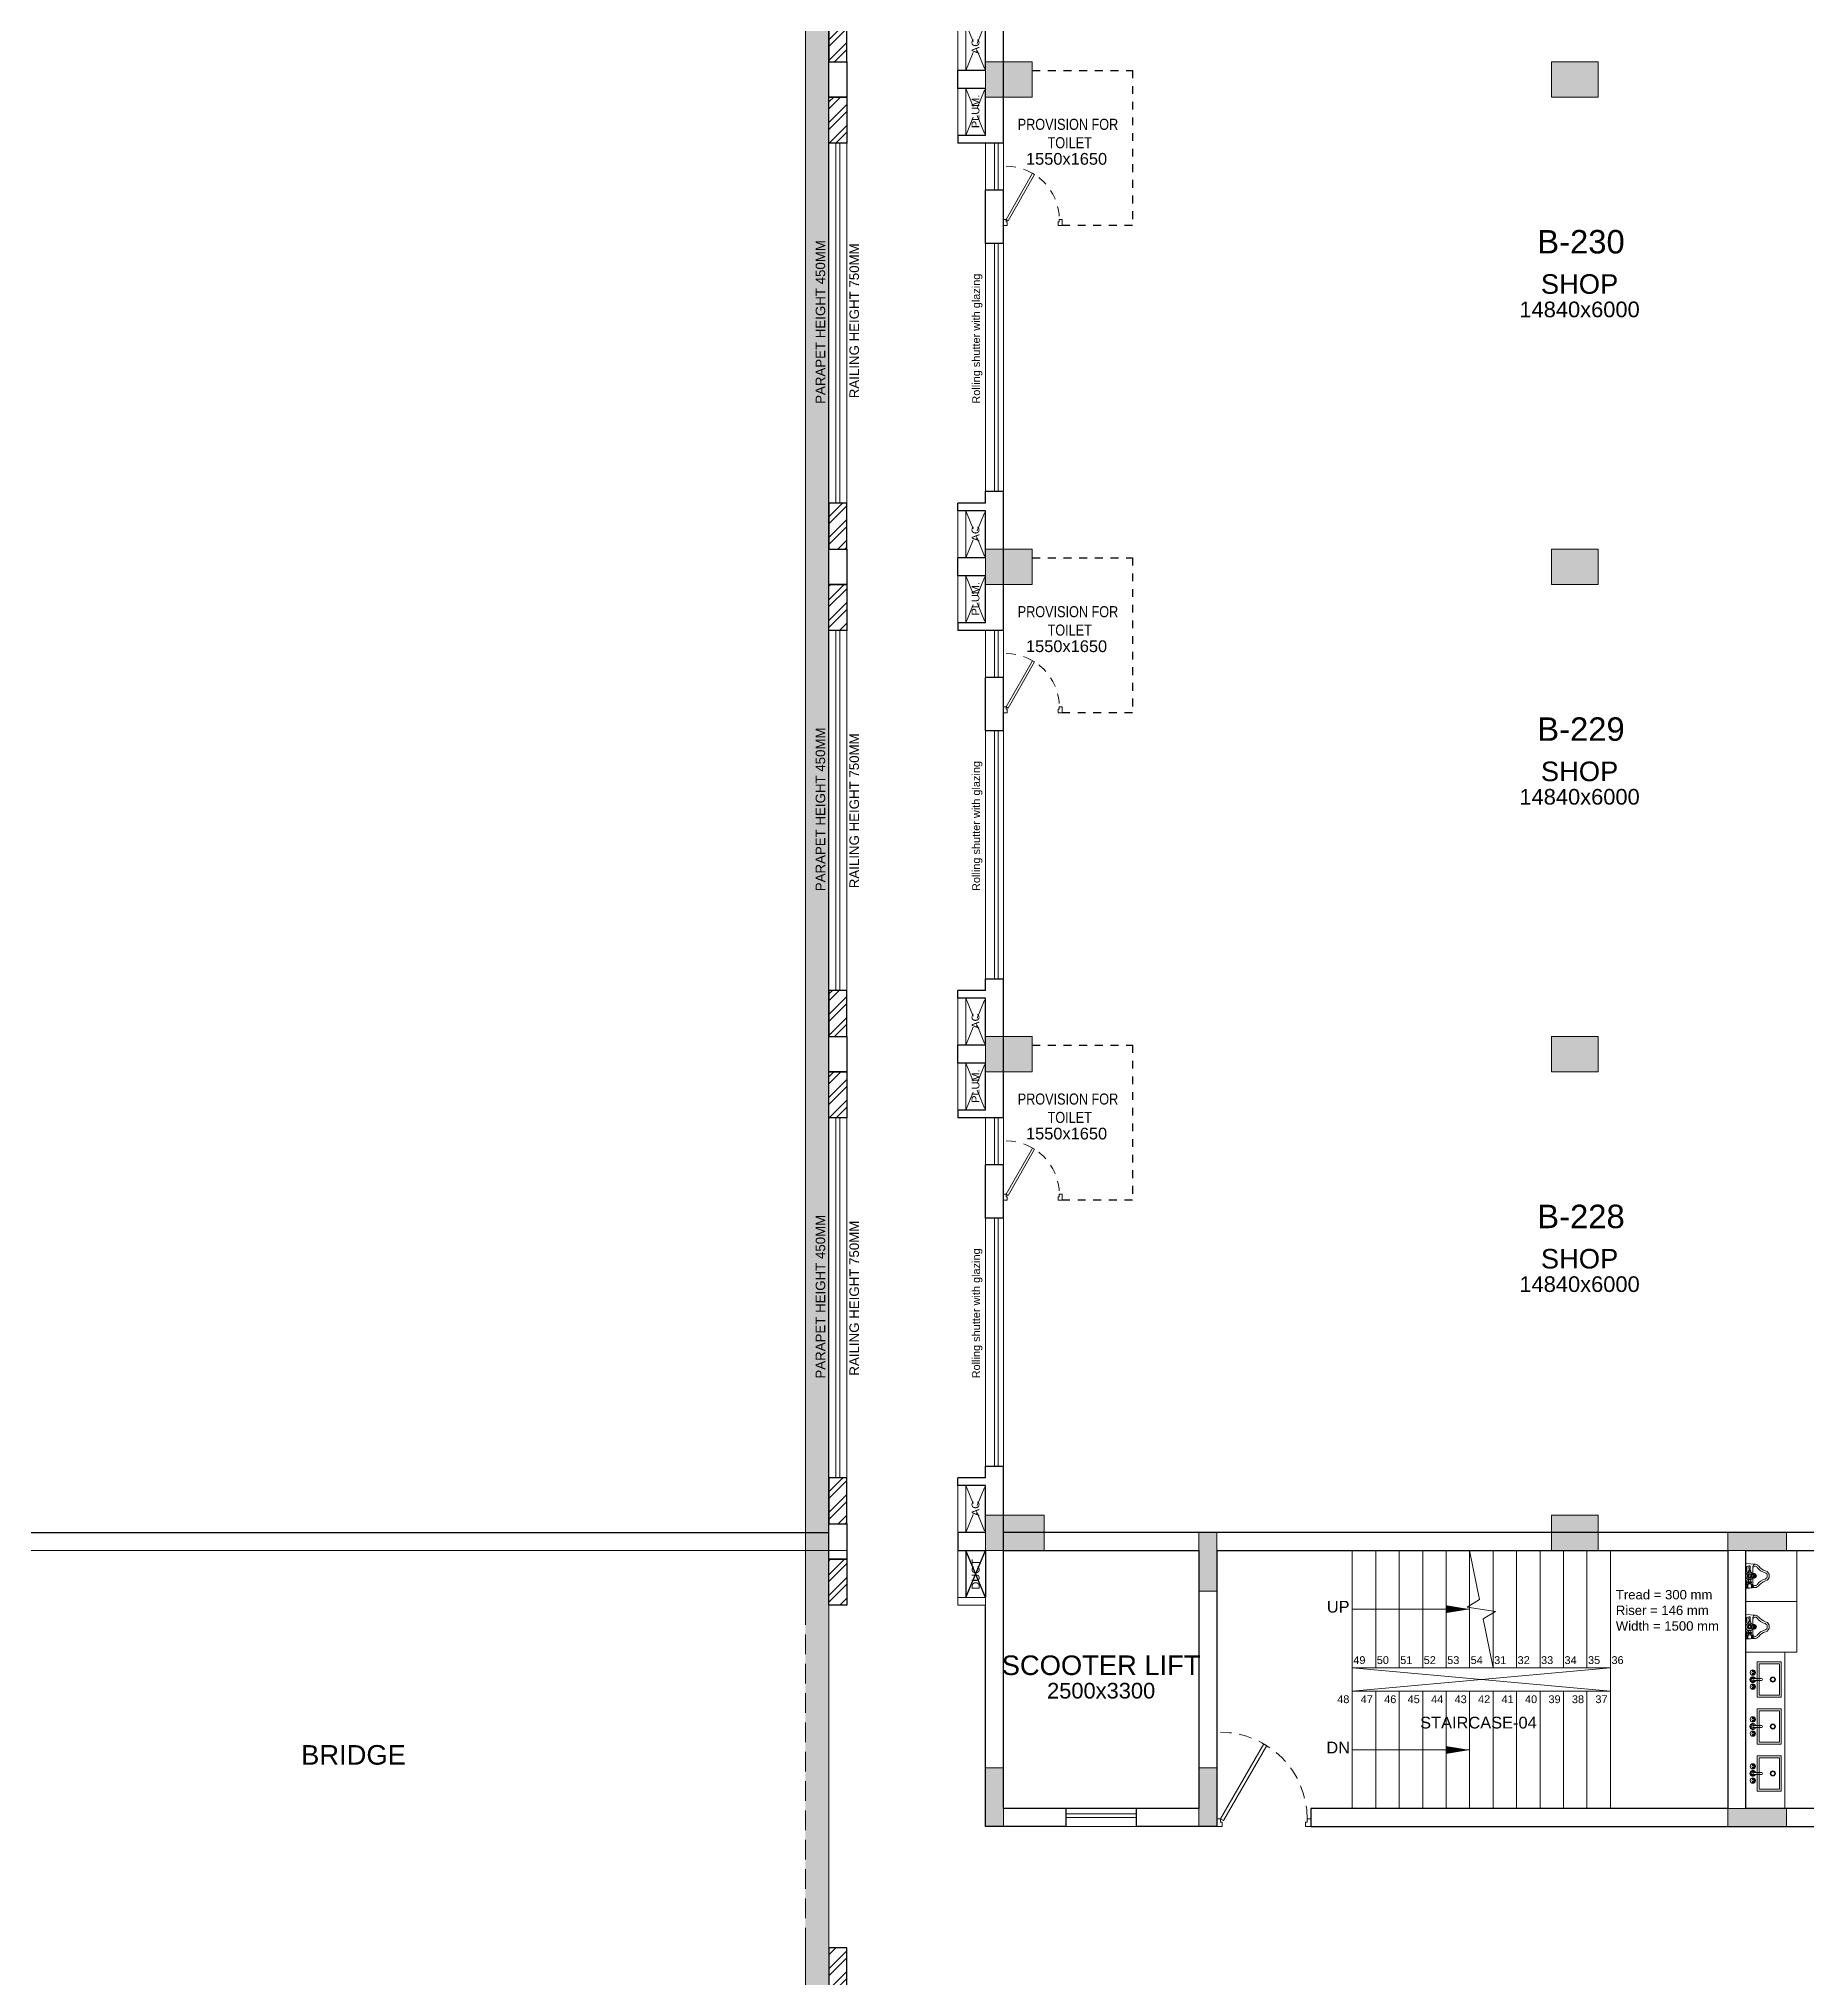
# Model space of a CAD drawing. Header units: metres. Extents: x 9819 to 10514, y 4405 to 4599.
# Drawn here: x 10259.69 to 10282.28, y 4549.88 to 4574.66 of the extents above; entities that cross this region are included whole.
import ezdxf
from ezdxf.enums import TextEntityAlignment as Align

# ---------------------------------------------------------------- set-up
doc = ezdxf.new("R2010")
doc.units = ezdxf.units.M
doc.header["$MEASUREMENT"] = 0
doc.linetypes.add('DASHED2', pattern=[0.375, 0.25, -0.125])
doc.linetypes.add('HIDDEN', pattern=[0.375, 0.25, -0.125])
doc.layers.add('A_COL. NO', color=4, linetype='Continuous')
for name, color, linetype, lineweight in [('A_CONC', 1, 'Continuous', 30), ('A_DOOR-WIN', 23, 'Continuous', 9), ('A_DOTTED', 8, 'HIDDEN', 0), ('A_ELE 0.15', 252, 'Continuous', 15), ('A_GLAZE', 140, 'Continuous', 5), ('A_LEDGE', 252, 'Continuous', 15), ('A_PLUMBING FIXTURES', 8, 'Continuous', 15), ('A_SHOP NO.', 113, 'Continuous', 5), ('A_SILL 0.09', 9, 'Continuous', 9), ('A_SILL 0.25', 25, 'Continuous', 15), ('A_SILL 0.25-RefEdit0', 25, 'Continuous', 15), ('A_STAIRS', 21, 'Continuous', 9), ('A_TEXT', 7, 'Continuous', 5), ('A_WALL', 7, 'Continuous', 30), ('A_Wall Hatch', 8, 'Continuous', 5), ('COLUMN-FINAL', 210, 'Continuous', 20), ('Doorline', 251, 'DASHED2', 13), ('ELE .15', 8, 'Continuous', 15)]:
    doc.layers.add(name, color=color, linetype=linetype, lineweight=lineweight)
doc.layers.get('A_COL. NO').off()
doc.styles.add('A', font='ARIALN.TTF')
doc.styles.get("Standard").update_dxf_attribs({"font": 'arial.ttf'})
doc.dimstyles.new('DIM IN MM', dxfattribs={"dimtxt": 0.18, "dimasz": 0.075, "dimexe": 0.05, "dimexo": 0.05, "dimgap": 0.05, "dimtad": 0, "dimdec": 0, "dimlfac": 1000, "dimzin": 3, "dimdsep": 46, "dimtxsty": 'A', "dimblk1": 'ARCHTICK', "dimblk2": 'ARCHTICK', "dimsah": 1, "dimcen": 0, "dimclrd": 256, "dimclre": 256, "dimclrt": 256, "dimadec": 0, "dimazin": 0, "dimtfac": 1, "dimtdec": 0, "dimtofl": 0, "dimtmove": 1, "dimatfit": 3, "dimfxl": 1, "dimtolj": 1, "dimtzin": 0, "dimlwd": -1, "dimlwe": -1, "dimarcsym": 0})

# ---------------------------------------------------------------- blocks, each defined once
blk = doc.blocks.new('_ARCHTICK')
at = {"color": 0, "linetype": 'ByBlock', "const_width": 0.15}
blk.add_lwpolyline([(-0.5, -0.5), (0.5, 0.5)], dxfattribs=at)
blk = doc.blocks.new('D-900')
at = {"layer": 'A_DOOR-WIN'}
for points in [[(0.45, 0.794), (0.035, 0.075), (0.063, 0.059), (0.478, 0.778)], [(0, 0.075), (0, 0), (0.05, 0), (0.05, 0.043), (0.035, 0.043), (0.035, 0.075)], [(0.9, 0.075), (0.9, 0), (0.85, 0), (0.85, 0.043), (0.865, 0.043), (0.865, 0.075)]]:
    blk.add_lwpolyline(points, close=True, dxfattribs=at)
at = {"layer": 'Doorline', "ltscale": 0.5}
blk.add_arc((0.035, 0.075), 0.83, 0, 90, dxfattribs=at)
blk = doc.blocks.new('D 750')
at = {"layer": 'A_DOOR-WIN'}
for points in [[(-0.372, 0.665), (-0.035, 0.075), (-0.063, 0.059), (-0.4, 0.649)], [(-0.75, 0.075), (-0.75, 0), (-0.7, 0), (-0.7, 0.043), (-0.715, 0.043), (-0.715, 0.075)], [(0, 0.075), (0, 0), (-0.05, 0), (-0.05, 0.043), (-0.035, 0.043), (-0.035, 0.075)]]:
    blk.add_lwpolyline(points, close=True, dxfattribs=at)
at = {"layer": 'Doorline', "ltscale": 0.5}
blk.add_arc((-0.035, 0.075), 0.68, 90, 180, dxfattribs=at)
blk = doc.blocks.new('Typical shops 2nd')
at = {"layer": 'A_DOOR-WIN'}
for p, q in [((30.095, -1.08), (30.095, -4.25)), ((30.145, -1.08), (30.145, -4.25)), ((0.465, -5.38), (0.465, -2.21)), ((0.515, -5.38), (0.515, -2.21))]:
    blk.add_line(p, q, dxfattribs=at)
at = {"layer": 'A_DOTTED'}
for p, q in [((0.1, -0.83), (0.35, -0.23)), ((0.1, -0.23), (0.35, -0.83)), ((30.51, -0.23), (30.26, -0.83)), ((30.51, -0.83), (30.26, -0.23)), ((0.1, -6.23), (0.35, -5.63)), ((0.1, -5.63), (0.35, -6.23)), ((30.51, -5.63), (30.26, -6.23)), ((30.51, -6.23), (30.26, -5.63))]:
    blk.add_line(p, q, dxfattribs=at)
at = {"layer": 'A_GLAZE'}
for p, q in [((0.465, -1.53), (0.465, -0.93)), ((0.515, -1.53), (0.515, -0.93)), ((30.095, -4.93), (30.095, -5.53)), ((30.145, -4.93), (30.145, -5.53))]:
    blk.add_line(p, q, dxfattribs=at)
at = {"layer": 'A_LEDGE'}
for p, q in [((0, -0.83), (0, -0.23)), ((0.1, -0.83), (0.1, -0.23)), ((30.51, -0.83), (30.51, -0.23)), ((30.61, -0.83), (30.61, -0.23)), ((0, -5.63), (0, -6.23)), ((0.1, -5.63), (0.1, -6.23)), ((30.51, -5.63), (30.51, -6.23)), ((30.61, -5.63), (30.61, -6.23))]:
    blk.add_line(p, q, dxfattribs=at)
at = {"layer": 'A_SILL 0.09'}
for p, q in [((0.35, -1.53), (0.35, -0.93)), ((0.58, -1.53), (0.58, -0.93)), ((30.03, -4.25), (30.03, -1.08)), ((30.26, -1.08), (30.26, -4.25)), ((0.35, -5.38), (0.35, -2.21)), ((0.58, -2.21), (0.58, -5.38)), ((30.03, -4.93), (30.03, -5.53)), ((30.26, -4.93), (30.26, -5.53))]:
    blk.add_line(p, q, dxfattribs=at)
at = {"layer": 'A_WALL'}
for p, q in [((0, -0.23), (0, 0)), ((30.61, 0), (30.61, -0.23)), ((0.35, -0.23), (0, -0.23)), ((0.35, -0.83), (0.35, -0.23)), ((0.58, -0.93), (0.58, -0.23)), ((30.03, 0), (30.03, -1.08)), ((30.26, -0.23), (30.61, -0.23)), ((30.26, -0.23), (30.26, -0.83)), ((0.35, -0.83), (0, -0.83)), ((0, -0.83), (0, -0.93)), ((0.58, -0.93), (0, -0.93)), ((30.26, -0.83), (30.61, -0.83)), ((30.26, -0.93), (30.61, -0.93)), ((30.26, -0.93), (30.26, -1.08)), ((30.61, -0.83), (30.61, -0.93)), ((30.26, -1.08), (30.03, -1.08)), ((0.35, -2.21), (0.35, -1.53)), ((0.58, -1.53), (0.35, -1.53)), ((0.58, -2.21), (0.58, -1.53)), ((0.58, -2.21), (0.35, -2.21)), ((30.03, -4.25), (30.03, -4.93)), ((30.03, -4.25), (30.26, -4.25)), ((30.26, -4.25), (30.26, -4.93)), ((30.03, -4.93), (30.26, -4.93)), ((0.35, -5.53), (0.35, -5.38)), ((0.35, -5.38), (0.58, -5.38)), ((0.58, -6.46), (0.58, -5.38)), ((0.35, -5.53), (0, -5.53)), ((0, -5.63), (0, -5.53)), ((0.35, -5.63), (0, -5.63)), ((0.35, -6.23), (0.35, -5.63)), ((30.03, -5.53), (30.03, -6.23)), ((30.03, -5.53), (30.61, -5.53)), ((30.26, -5.63), (30.26, -6.23)), ((30.26, -5.63), (30.61, -5.63)), ((30.61, -5.63), (30.61, -5.53)), ((0.35, -6.23), (0, -6.23)), ((30.26, -6.23), (30.61, -6.23))]:
    blk.add_line(p, q, dxfattribs=at)
at = {"layer": 'A_WALL', "color": 252, "linetype": 'DASHED2', "ltscale": 0.3, "true_color": 0x939598}
blk.add_line((28.38, -6.23), (30.03, -6.23), dxfattribs=at)
for points in [[(0.95, 0), (2.23, 0), (2.23, -1.98), (1.33, -1.98)], [(28.38, -6.23), (28.38, -4.48), (29.28, -4.48)]]:
    blk.add_lwpolyline(points, dxfattribs=at)
at = {"layer": 'A_DOOR-WIN', "xscale": -1}
blk.add_blockref('D 750', (0.58, -1.98), dxfattribs=at)
at = {"layer": 'A_DOOR-WIN', "xscale": -1, "rotation": 180}
blk.add_blockref('D 750', (30.03, -4.48), dxfattribs=at)
at = {"char_height": 0.1411, "width": 1.97366, "attachment_point": 1, "style": 'A'}
for insert in [(0.419, -0.618), (28.239, -5.29)]:
    blk.add_mtext('\\pxqc;PROVISION FOR\\P TOILET ', dxfattribs=dict(at, insert=insert))
at = {"layer": 'A_TEXT'}
for s, p in [('PLUM.', (0.274, -0.523)), ('AC', (30.436, -0.531)), ('Rolling shutter with glazing', (30.399, -3.034)), ('Rolling shutter with glazing', (0.282, -3.428)), ('AC', (0.274, -5.923)), ('PLUM.', (30.434, -5.936))]:
    blk.add_text(s, height=0.1, rotation=90, dxfattribs=at).set_placement(p, align=Align.CENTER)
for s, height, p in [('1550x1650', 0.15, (1.388, -1.205)), ('SHOP', 0.25, (7.945, -2.855)), ('SHOP', 0.25, (22.529, -2.855)), ('14840x6000', 0.2, (7.945, -3.155)), ('14840x6000', 0.2, (22.513, -3.155)), ('1550x1650', 0.15, (29.207, -5.877))]:
    blk.add_text(s, height=height, dxfattribs=at).set_placement(p, align=Align.CENTER)
blk = doc.blocks.new('6P-BAMBI-flat-18')
at = {"ltscale": 0.5}
for p, q in [((0, 0.143), (0, 0.159)), ((0, 0.159), (0.123, 0.149)), ((0, 0.143), (0, 0.117)), ((0, -0.159), (0, 0.117)), ((0.006, 0.147), (0.023, 0.147)), ((0.006, 0.147), (0.006, 0.113)), ((0.006, 0.113), (0.023, 0.113)), ((0.008, 0.13), (0.021, 0.13)), ((0.014, 0.113), (0.014, 0.059)), ((0.023, 0.15), (0.023, 0.11)), ((0.023, 0.15), (0.025, 0.15)), ((0.023, 0.11), (0.028, 0.11)), ((0.025, 0.15), (0.025, 0.11)), ((0.071, 0.088), (0.026, 0.088)), ((0.026, 0.074), (0.026, 0.088)), ((0.071, 0.074), (0.026, 0.074)), ((0.026, 0.05), (0.026, 0.041)), ((0.026, 0.05), (0.07, 0.05)), ((0.028, 0.12), (0.028, 0.103)), ((0.028, 0.088), (0.028, 0.103)), ((0.028, 0.103), (0.069, 0.103)), ((0.033, 0.05), (0.033, 0.074)), ((0.048, 0.076), (0.048, 0.086)), ((0.064, 0.05), (0.064, 0.074)), ((0.068, 0.088), (0.068, 0.103)), ((0.069, 0.12), (0.069, 0.103)), ((0.069, 0.11), (0.08, 0.11)), ((0.07, 0.05), (0.07, 0.041)), ((0.071, 0.15), (0.08, 0.15)), ((0.071, 0.15), (0.071, 0.11)), ((0.071, 0.074), (0.071, 0.088)), ((0.08, 0.15), (0.08, 0.11)), ((0.086, 0.148), (0.08, 0.149)), ((0.08, 0.147), (0.09, 0.147)), ((0.08, 0.113), (0.09, 0.113)), ((0.082, 0.13), (0.088, 0.13)), ((0.09, 0.147), (0.09, 0.113)), ((0.09, 0.021), (0.09, 0.116)), ((0, -0.159), (0.123, -0.149)), ((0.014, -0.115), (0.014, -0.059)), ((0.027, -0.042), (0.027, -0.045)), ((0.037, -0.045), (0.027, -0.045)), ((0.033, -0.045), (0.033, -0.063)), ((0.033, -0.063), (0.035, -0.065)), ((0.063, -0.063), (0.033, -0.063)), ((0.061, -0.065), (0.035, -0.065)), ((0.039, -0.126), (0.041, -0.069)), ((0.039, -0.126), (0.041, -0.128)), ((0.039, -0.126), (0.057, -0.126)), ((0.041, -0.069), (0.055, -0.069)), ((0.041, -0.128), (0.055, -0.128)), ((0.057, -0.126), (0.055, -0.069)), ((0.057, -0.126), (0.055, -0.128)), ((0.059, -0.045), (0.069, -0.045)), ((0.063, -0.063), (0.061, -0.065)), ((0.063, -0.045), (0.063, -0.063)), ((0.069, -0.042), (0.069, -0.045)), ((0.09, -0.116), (0.09, -0.021))]:
    blk.add_line(p, q, dxfattribs=at)
blk.add_lwpolyline([(0.032, -0.009), (0.048, -0.018), (0.064, -0.009), (0.064, 0.009), (0.048, 0.018), (0.032, 0.009)], close=True)
for centre, radius in [((0.048, 0), 0.0469), ((0.048, 0), 0.03), ((0.048, 0), 0.029), ((0.048, 0), 0.019), ((0.048, 0), 0.016), ((0.105, 0.018), 0.004), ((0.105, 0), 0.004), ((0.118, 0.013), 0.004), ((0.123, 0), 0.004), ((0.105, -0.018), 0.004), ((0.118, -0.013), 0.004)]:
    blk.add_circle(centre, radius, dxfattribs=at)
for centre, radius, start, end in [((0.028, 0.138), 0.0223, 157.5879, 202.4121), ((0.028, 0.121), 0.0223, 157.5879, 202.4121), ((0.028, 0.059), 0.014, 180, 261.7868), ((0.001, 0.138), 0.0223, 337.5879, 22.4121), ((0.001, 0.121), 0.0223, 337.5879, 22.4121), ((0.048, 0.103), 0.0519, 63.7158, 116.2842), ((0.037, 0.059), 0.0295, 67.5879, 112.4121), ((0.037, 0.103), 0.0295, 247.5879, 292.4121), ((0.043, 0.02), 0.0304, 97.8129, 124.2621), ((0.059, 0.059), 0.0295, 67.5879, 112.4121), ((0.059, 0.103), 0.0295, 247.5879, 292.4121), ((0.053, 0.02), 0.0304, 55.7379, 82.1871), ((0.102, 0.138), 0.0223, 157.5879, 202.4121), ((0.102, 0.121), 0.0223, 157.5879, 202.4121), ((0.159, 0.11), 0.0773, 171.3259, 171.3813), ((0.068, 0.138), 0.0223, 337.5879, 22.4121), ((0.068, 0.121), 0.0223, 337.5879, 22.4121), ((0.124, 0.115), 0.0341, 91.4853, 177.6343), ((0.1, 0.119), 0.0185, 116.9779, 124.4727), ((0.119, 0.095), 0.0293, 29.0945, 168.479), ((0.105, 0), 0.03, 240, 120), ((0.105, 0), 0.025, 233.1301, 126.8699), ((0.092, 0.013), 0.004, 295.9057, 96.1735), ((0.118, 0.095), 0.0538, 31.6584, 84.8116), ((0.295, 0.223), 0.189, 217.0065, 254.7999), ((0.297, 0.227), 0.168, 217.9141, 254.9362), ((0.232, 0), 0.043, 0, 71.887), ((0.232, 0), 0.068, 0, 71.887), ((0.028, -0.059), 0.014, 94.096, 180), ((0.022, -0.115), 0.008, 180, 270), ((0.038, -0.018), 0.0275, 247.5879, 267.8858), ((0.046, -0.064), 0.00754, 193.7683, 230.2425), ((0.05, -0.064), 0.00754, 309.7575, 346.2317), ((0.059, -0.018), 0.0275, 272.1142, 292.4121), ((0.119, -0.095), 0.0293, 191.521, 330.9055), ((0.124, -0.115), 0.0341, 182.3657, 268.5147), ((0.092, -0.013), 0.004, 263.8265, 64.0943), ((0.118, -0.095), 0.0538, 275.1884, 328.3416), ((0.295, -0.223), 0.189, 105.2001, 142.9935), ((0.297, -0.227), 0.168, 105.0638, 142.0859), ((0.232, 0), 0.043, 288.113, 0), ((0.232, 0), 0.068, 288.113, 0)]:
    blk.add_arc(centre, radius, start, end, dxfattribs=at)
blk = doc.blocks.new('S7-flat-32')
at = {"ltscale": 0.5}
for p, q in [((5388.851, -19005.32), (5388.851, -19004.87)), ((5388.851, -19004.87), (5389.16, -19004.87)), ((5388.851, -19005.32), (5388.851, -19004.87)), ((5388.851, -19004.87), (5389.16, -19004.87)), ((5388.876, -19005.295), (5388.876, -19004.895)), ((5388.876, -19004.895), (5389.135, -19004.895)), ((5388.876, -19005.295), (5388.876, -19004.895)), ((5388.876, -19004.895), (5389.135, -19004.895)), ((5389.135, -19004.895), (5389.135, -19005.295)), ((5389.135, -19004.895), (5389.135, -19005.295)), ((5389.16, -19004.87), (5389.16, -19005.32)), ((5389.16, -19004.87), (5389.16, -19005.32)), ((5389.203, -19005.001), (5389.196, -19005.001)), ((5389.203, -19005.001), (5389.196, -19005.001)), ((5389.203, -19005.008), (5389.196, -19005.008)), ((5389.203, -19005.008), (5389.196, -19005.008)), ((5389.212, -19004.993), (5389.212, -19004.986)), ((5389.212, -19004.993), (5389.212, -19004.986)), ((5389.212, -19005.017), (5389.212, -19005.023)), ((5389.212, -19005.017), (5389.212, -19005.023)), ((5389.218, -19004.992), (5389.218, -19004.986)), ((5389.218, -19004.992), (5389.218, -19004.986)), ((5389.218, -19005.016), (5389.218, -19005.023)), ((5389.218, -19005.016), (5389.218, -19005.023)), ((5389.194, -19005.083), (5389.103, -19005.083)), ((5389.194, -19005.083), (5389.103, -19005.083)), ((5389.103, -19005.108), (5389.194, -19005.108)), ((5389.103, -19005.108), (5389.194, -19005.108)), ((5389.203, -19005.183), (5389.196, -19005.183)), ((5389.203, -19005.183), (5389.196, -19005.183)), ((5389.203, -19005.189), (5389.196, -19005.189)), ((5389.203, -19005.189), (5389.196, -19005.189)), ((5389.212, -19005.174), (5389.212, -19005.167)), ((5389.212, -19005.174), (5389.212, -19005.167)), ((5389.212, -19005.198), (5389.212, -19005.205)), ((5389.212, -19005.198), (5389.212, -19005.205)), ((5389.218, -19005.174), (5389.218, -19005.167)), ((5389.218, -19005.174), (5389.218, -19005.167)), ((5389.218, -19005.198), (5389.218, -19005.205)), ((5389.218, -19005.198), (5389.218, -19005.205)), ((5389.16, -19005.32), (5388.851, -19005.32)), ((5389.16, -19005.32), (5388.851, -19005.32)), ((5389.135, -19005.295), (5388.876, -19005.295)), ((5389.135, -19005.295), (5388.876, -19005.295))]:
    blk.add_line(p, q, dxfattribs=at)
for centre, radius in [((5389.215, -19005.005), 0.0344), ((5389.215, -19005.005), 0.0344), ((5389.19, -19005.005), 0.00699), ((5389.19, -19005.005), 0.00699), ((5389.215, -19005.005), 0.0125), ((5389.215, -19005.005), 0.0125), ((5389.215, -19004.98), 0.00699), ((5389.215, -19004.98), 0.00699), ((5388.959, -19005.095), 0.0326), ((5388.959, -19005.095), 0.0326), ((5388.959, -19005.095), 0.025), ((5388.959, -19005.095), 0.025), ((5389.215, -19005.186), 0.0344), ((5389.215, -19005.186), 0.0344), ((5389.19, -19005.186), 0.00699), ((5389.19, -19005.186), 0.00699), ((5389.215, -19005.095), 0.0125), ((5389.215, -19005.095), 0.0125), ((5389.215, -19005.186), 0.0125), ((5389.215, -19005.186), 0.0125), ((5389.215, -19005.03), 0.00699), ((5389.215, -19005.03), 0.00699), ((5389.215, -19005.161), 0.00699), ((5389.215, -19005.161), 0.00699), ((5389.215, -19005.211), 0.00699), ((5389.215, -19005.211), 0.00699)]:
    blk.add_circle(centre, radius, dxfattribs=at)
for centre, radius, start, end in [((5389.215, -19005.005), 0.025, 106.2342, 163.9047), ((5389.215, -19005.005), 0.025, 106.2342, 163.9047), ((5389.215, -19005.005), 0.025, 196.12, 254.0884), ((5389.215, -19005.005), 0.025, 196.12, 254.0884), ((5389.103, -19005.095), 0.0125, 90, 270), ((5389.103, -19005.095), 0.0125, 90, 270), ((5389.215, -19005.095), 0.0375, 199.6514, 160.3603), ((5389.215, -19005.095), 0.0375, 199.6514, 160.3603), ((5389.215, -19005.186), 0.025, 106.4413, 164.0789), ((5389.215, -19005.186), 0.025, 106.4413, 164.0789), ((5389.215, -19005.186), 0.025, 195.2407, 254.2093), ((5389.215, -19005.186), 0.025, 195.2407, 254.2093), ((5389.215, -19005.095), 0.025, 210.3431, 149.7554), ((5389.215, -19005.095), 0.025, 210.3431, 149.7554)]:
    blk.add_arc(centre, radius, start, end, dxfattribs=at)
blk = doc.blocks.new('WING-B REVISED COL.')
at = {"layer": 'COLUMN-FINAL'}
for color, points in [(1, [(5371.299, -8742.268), (5371.299, -8742.718), (5371.899, -8742.718), (5371.899, -8742.268)]), (3, [(5378.534, -8742.268), (5378.534, -8742.718), (5379.134, -8742.718), (5379.134, -8742.268)]), (1, [(5371.299, -8748.498), (5371.299, -8748.948), (5371.899, -8748.948), (5371.899, -8748.498)]), (3, [(5378.534, -8748.498), (5378.534, -8748.948), (5379.134, -8748.948), (5379.134, -8748.498)]), (1, [(5371.299, -8754.728), (5371.299, -8755.178), (5371.899, -8755.178), (5371.899, -8754.728)]), (3, [(5378.534, -8754.728), (5378.534, -8755.178), (5379.134, -8755.178), (5379.134, -8754.728)]), (4, [(5371.299, -8760.848), (5371.299, -8761.298), (5372.049, -8761.298), (5372.049, -8760.848)]), (1, [(5378.534, -8760.848), (5378.534, -8761.298), (5379.134, -8761.298), (5379.134, -8760.848)])]:
    blk.add_hatch(color=color, dxfattribs=at).paths.add_polyline_path(points)
h = blk.add_hatch(color=30, dxfattribs=at)
h.dxf.hatch_style = 1
h.paths.add_polyline_path([(5374.029, -8761.818), (5374.259, -8761.818), (5374.259, -8761.068), (5374.029, -8761.068)])
h = blk.add_hatch(color=30, dxfattribs=at)
h.dxf.hatch_style = 1
h.paths.add_polyline_path([(5380.789, -8761.068), (5380.789, -8761.298), (5381.539, -8761.298), (5381.539, -8761.068)])
h = blk.add_hatch(color=5, dxfattribs=at)
h.dxf.hatch_style = 1
h.paths.add_polyline_path([(5371.299, -8764.828), (5371.529, -8764.828), (5371.529, -8764.078), (5371.299, -8764.078)])
h = blk.add_hatch(color=30, dxfattribs=at)
h.dxf.hatch_style = 1
h.paths.add_polyline_path([(5374.029, -8764.828), (5374.259, -8764.828), (5374.259, -8764.078), (5374.029, -8764.078)])
h = blk.add_hatch(color=30, dxfattribs=at)
h.dxf.hatch_style = 1
h.paths.add_polyline_path([(5380.789, -8764.598), (5380.789, -8764.828), (5381.539, -8764.828), (5381.539, -8764.598)])
at = {"layer": 'COLUMN-FINAL', "color": 1}
for points in [[(5371.299, -8742.268), (5371.299, -8742.718), (5371.899, -8742.718), (5371.899, -8742.268)], [(5371.299, -8748.498), (5371.299, -8748.948), (5371.899, -8748.948), (5371.899, -8748.498)], [(5371.299, -8754.728), (5371.299, -8755.178), (5371.899, -8755.178), (5371.899, -8754.728)], [(5378.534, -8760.848), (5378.534, -8761.298), (5379.134, -8761.298), (5379.134, -8760.848)]]:
    blk.add_lwpolyline(points, close=True, dxfattribs=at)
at = {"layer": 'COLUMN-FINAL', "color": 3}
for points in [[(5378.534, -8742.268), (5378.534, -8742.718), (5379.134, -8742.718), (5379.134, -8742.268)], [(5378.534, -8748.498), (5378.534, -8748.948), (5379.134, -8748.948), (5379.134, -8748.498)], [(5378.534, -8754.728), (5378.534, -8755.178), (5379.134, -8755.178), (5379.134, -8754.728)]]:
    blk.add_lwpolyline(points, close=True, dxfattribs=at)
at = {"layer": 'COLUMN-FINAL', "color": 4}
blk.add_lwpolyline([(5371.299, -8760.848), (5371.299, -8761.298), (5372.049, -8761.298), (5372.049, -8760.848)], close=True, dxfattribs=at)
at = {"layer": 'COLUMN-FINAL', "color": 30}
for points in [[(5374.029, -8761.818), (5374.259, -8761.818), (5374.259, -8761.068), (5374.029, -8761.068)], [(5380.789, -8761.068), (5380.789, -8761.298), (5381.539, -8761.298), (5381.539, -8761.068)], [(5374.029, -8764.828), (5374.259, -8764.828), (5374.259, -8764.078), (5374.029, -8764.078)], [(5380.789, -8764.598), (5380.789, -8764.828), (5381.539, -8764.828), (5381.539, -8764.598)]]:
    blk.add_lwpolyline(points, close=True, dxfattribs=at)
at = {"layer": 'COLUMN-FINAL', "color": 5}
blk.add_lwpolyline([(5371.299, -8764.828), (5371.529, -8764.828), (5371.529, -8764.078), (5371.299, -8764.078)], close=True, dxfattribs=at)
blk = doc.blocks.new('A$Ce6b9a793')
at = {"transparency": 33554493}
h = blk.add_hatch(color=256, dxfattribs=at)
h.dxf.hatch_style = 1
h.paths.add_polyline_path([(-32.21, -72.38), (2.3, -72.38), (2.3, 0.3), (-32.21, 0.3)])
h.paths.add_polyline_path([(-31.91, -72.08), (2, -72.08), (2, 0), (-31.91, 0)], flags=16)
at = {"lineweight": 30, "true_color": 0x636466}
h = blk.add_hatch(dxfattribs=at)
h.set_pattern_fill('ANSI32', color=251, scale=0.5)
h.set_pattern_definition([(45, (-9908.29707, -4401.00705), (-0.1325825215, 0.1325825215), []), (45, (-9908.20869, -4401.00705), (-0.1325825215, 0.1325825215), [])])
h.paths.add_polyline_path([(0.11, 0), (0.11, -0.23), (1.77, -0.23), (1.77, -1.89), (2, -1.89), (2, 0)])
h.paths.add_polyline_path([(2, -2.93), (2, -2.34), (1.77, -2.34), (1.77, -2.93)])
h.paths.add_polyline_path([(2, -7.53), (2, -8.12), (1.77, -8.12), (1.77, -7.53)])
h.paths.add_polyline_path([(2, -9.16), (2, -8.57), (1.77, -8.57), (1.77, -9.16)])
h.paths.add_polyline_path([(2, -13.76), (2, -14.35), (1.77, -14.35), (1.77, -13.76)])
h.paths.add_polyline_path([(2, -15.39), (2, -14.8), (1.77, -14.8), (1.77, -15.39)])
h.paths.add_polyline_path([(2, -19.99), (2, -20.58), (1.77, -20.58), (1.77, -19.99)])
h.paths.add_polyline_path([(2, -21.62), (2, -21.03), (1.77, -21.03), (1.77, -21.62)])
h.paths.add_polyline_path([(2, -26.22), (2, -26.81), (1.77, -26.81), (1.77, -26.22)])
h.paths.add_polyline_path([(2, -27.85), (2, -27.26), (1.77, -27.26), (1.77, -27.85)])
h.paths.add_polyline_path([(2, -32.45), (2, -33.04), (1.77, -33.04), (1.77, -32.45)])
h.paths.add_polyline_path([(2, -34.08), (2, -33.49), (1.77, -33.49), (1.77, -34.08)])
h.paths.add_polyline_path([(2, -38.46), (2, -39.05), (1.77, -39.05), (1.77, -38.46)])
h.paths.add_polyline_path([(2, -40.09), (2, -39.5), (1.77, -39.5), (1.77, -40.09)])
h.paths.add_polyline_path([(2, -46.32), (2, -45.73), (1.77, -45.73), (1.77, -46.32)])
h.paths.add_polyline_path([(2, -44.69), (2, -45.28), (1.77, -45.28), (1.77, -44.69)])
h.paths.add_polyline_path([(2, -50.92), (2, -51.51), (1.77, -51.51), (1.77, -50.92)])
h.paths.add_polyline_path([(2, -52.55), (2, -51.96), (1.77, -51.96), (1.77, -52.55)])
h.paths.add_polyline_path([(2, -58.78), (2, -58.19), (1.77, -58.19), (1.77, -58.78)])
h.paths.add_polyline_path([(2, -57.15), (2, -57.74), (1.77, -57.74), (1.77, -57.15)])
h.paths.add_polyline_path([(2, -64.99), (2, -63.81), (1.77, -63.81), (1.77, -64.99)])
h.paths.add_polyline_path([(0.11, -72.08), (0.11, -71.85), (1.77, -71.85), (1.77, -70.19), (2, -70.19), (2, -72.08)])
h.paths.add_polyline_path([(-0.93, -72.08), (-0.34, -72.08), (-0.34, -71.85), (-0.93, -71.85)])
h.paths.add_polyline_path([(-6.72, -72.08), (-7.31, -72.08), (-7.31, -71.85), (-6.72, -71.85)])
h.paths.add_polyline_path([(-8.35, -72.08), (-7.76, -72.08), (-7.76, -71.85), (-8.35, -71.85)])
h.paths.add_polyline_path([(-23.19, -72.08), (-22.6, -72.08), (-22.6, -71.85), (-23.19, -71.85)])
h.paths.add_polyline_path([(-21.56, -72.08), (-22.15, -72.08), (-22.15, -71.85), (-21.56, -71.85)])
h.paths.add_polyline_path([(-15.77, -72.08), (-15.18, -72.08), (-15.18, -71.85), (-15.77, -71.85)])
h.paths.add_polyline_path([(-14.14, -72.08), (-14.73, -72.08), (-14.73, -71.85), (-14.14, -71.85)])
h.paths.add_polyline_path([(-30.02, -72.08), (-30.02, -71.85), (-31.68, -71.85), (-31.68, -70.19), (-31.91, -70.19), (-31.91, -72.08)])
h.paths.add_polyline_path([(-29.57, -72.08), (-28.98, -72.08), (-28.98, -71.85), (-29.57, -71.85)])
h.paths.add_polyline_path([(-31.91, -64.99), (-31.91, -63.81), (-31.68, -63.81), (-31.68, -64.99)])
h.paths.add_polyline_path([(-31.91, -58.78), (-31.91, -58.19), (-31.68, -58.19), (-31.68, -58.78)])
h.paths.add_polyline_path([(-31.91, -57.15), (-31.91, -57.74), (-31.68, -57.74), (-31.68, -57.15)])
h.paths.add_polyline_path([(-31.91, -52.55), (-31.91, -51.96), (-31.68, -51.96), (-31.68, -52.55)])
h.paths.add_polyline_path([(-31.91, -50.92), (-31.91, -51.51), (-31.68, -51.51), (-31.68, -50.92)])
h.paths.add_polyline_path([(-31.91, -46.32), (-31.91, -45.73), (-31.68, -45.73), (-31.68, -46.32)])
h.paths.add_polyline_path([(-31.91, -44.69), (-31.91, -45.28), (-31.68, -45.28), (-31.68, -44.69)])
h.paths.add_polyline_path([(-31.91, -40.09), (-31.91, -39.5), (-31.68, -39.5), (-31.68, -40.09)])
h.paths.add_polyline_path([(-31.91, -38.46), (-31.91, -39.05), (-31.68, -39.05), (-31.68, -38.46)])
h.paths.add_polyline_path([(-31.91, -34.08), (-31.91, -33.49), (-31.68, -33.49), (-31.68, -34.08)])
h.paths.add_polyline_path([(-31.91, -32.45), (-31.91, -33.04), (-31.68, -33.04), (-31.68, -32.45)])
h.paths.add_polyline_path([(-31.91, -27.85), (-31.91, -27.26), (-31.68, -27.26), (-31.68, -27.85)])
h.paths.add_polyline_path([(-31.91, -26.22), (-31.91, -26.81), (-31.68, -26.81), (-31.68, -26.22)])
h.paths.add_polyline_path([(-31.91, -21.62), (-31.91, -21.03), (-31.68, -21.03), (-31.68, -21.62)])
h.paths.add_polyline_path([(-31.91, -19.99), (-31.91, -20.58), (-31.68, -20.58), (-31.68, -19.99)])
h.paths.add_polyline_path([(-31.91, -15.39), (-31.91, -14.8), (-31.68, -14.8), (-31.68, -15.39)])
h.paths.add_polyline_path([(-31.91, -13.76), (-31.91, -14.35), (-31.68, -14.35), (-31.68, -13.76)])
h.paths.add_polyline_path([(-31.91, -9.16), (-31.91, -8.57), (-31.68, -8.57), (-31.68, -9.16)])
h.paths.add_polyline_path([(-31.91, -7.53), (-31.91, -8.12), (-31.68, -8.12), (-31.68, -7.53)])
h.paths.add_polyline_path([(-31.91, -2.93), (-31.91, -2.34), (-31.68, -2.34), (-31.68, -2.93)])
h.paths.add_polyline_path([(-30.02, 0), (-30.02, -0.23), (-31.68, -0.23), (-31.68, -1.89), (-31.91, -1.89), (-31.91, 0)])
at = {"layer": 'A_CONC'}
for points in [[(-31.91, -14.35), (-31.68, -14.35), (-31.68, -14.8), (-31.91, -14.8)], [(-31.91, -20.58), (-31.68, -20.58), (-31.68, -21.03), (-31.91, -21.03)], [(-31.91, -26.81), (-31.68, -26.81), (-31.68, -27.26), (-31.91, -27.26)], [(-31.91, -33.04), (-31.68, -33.04), (-31.68, -33.49), (-31.91, -33.49)]]:
    blk.add_lwpolyline(points, close=True, dxfattribs=at)
at = {"layer": 'A_ELE 0.15', "color": 7, "true_color": 0xffffff}
for points in [[(2.3, -34.08), (2.3, 0.3), (-32.21, 0.3), (-32.21, -34.08)], [(-32.21, -38.46), (-32.21, -72.38), (2.3, -72.38), (2.3, -38.46)]]:
    blk.add_lwpolyline(points, dxfattribs=at)
at = {"layer": 'A_GLAZE', "elevation": 0}
for points in [[(-31.82, -19.99), (-31.77, -19.99), (-31.77, -15.39), (-31.82, -15.39)], [(-31.82, -26.22), (-31.77, -26.22), (-31.77, -21.62), (-31.82, -21.62)], [(-31.82, -32.45), (-31.77, -32.45), (-31.77, -27.85), (-31.82, -27.85)]]:
    blk.add_lwpolyline(points, close=True, dxfattribs=at)
at = {"layer": 'A_SILL 0.25'}
blk.add_line((-31.91, -38.46, 0), (-31.91, -34.08), dxfattribs=at)
at = {"layer": 'A_SILL 0.25-RefEdit0', "color": 32, "true_color": 0xcd6928}
for points in [[(2, -34.08), (2, 0), (-31.91, 0), (-31.91, -34.08)], [(-31.91, -38.46), (-31.91, -72.08), (2, -72.08), (2, -38.46)]]:
    blk.add_lwpolyline(points, dxfattribs=at)
at = {"layer": 'A_TEXT', "color": 32, "true_color": 0xcd6928}
for p, q in [((-31.91, -19.99), (-31.91, -15.39)), ((-31.68, -15.39), (-31.68, -19.99)), ((-31.91, -26.22), (-31.91, -21.62)), ((-31.68, -21.62), (-31.68, -26.22)), ((-31.91, -32.45), (-31.91, -27.85)), ((-31.68, -27.85), (-31.68, -32.45))]:
    blk.add_line(p, q, dxfattribs=at)
at = {"layer": 'A_WALL'}
for points in [[(-31.91, -13.76), (-31.91, -14.35), (-31.68, -14.35), (-31.68, -13.76)], [(-31.91, -15.39), (-31.91, -14.8), (-31.68, -14.8), (-31.68, -15.39)], [(-31.91, -19.99), (-31.91, -20.58), (-31.68, -20.58), (-31.68, -19.99)], [(-31.91, -21.62), (-31.91, -21.03), (-31.68, -21.03), (-31.68, -21.62)], [(-31.91, -26.22), (-31.91, -26.81), (-31.68, -26.81), (-31.68, -26.22)], [(-31.91, -27.85), (-31.91, -27.26), (-31.68, -27.26), (-31.68, -27.85)], [(-31.91, -32.45), (-31.91, -33.04), (-31.68, -33.04), (-31.68, -32.45)], [(-31.91, -34.08), (-31.91, -33.49), (-31.68, -33.49), (-31.68, -34.08)], [(-31.91, -38.46), (-31.91, -39.05), (-31.68, -39.05), (-31.68, -38.46)]]:
    blk.add_lwpolyline(points, close=True, dxfattribs=at)
at = {"layer": 'ELE .15', "color": 7, "linetype": 'DASHED2', "true_color": 0xffffff}
blk.add_line((-32.21, -34.08), (-32.21, -38.46), dxfattribs=at)
at = {"layer": 'A_TEXT', "color": 32, "true_color": 0xcd6928, "char_height": 0.1215, "attachment_point": 1, "rotation": 90}
for insert in [(-32.079, -18.722), (-32.079, -24.952), (-32.079, -31.182)]:
    blk.add_mtext_dynamic_manual_height_columns('PARAPET HEIGHT 450MM', width=3.42392, gutter_width=0.931, heights=[0], dxfattribs=dict(at, insert=insert))
at = {"layer": 'A_TEXT', "color": 4, "char_height": 0.1215, "attachment_point": 1, "rotation": 90}
for insert in [(-31.647, -18.65), (-31.647, -24.914), (-31.647, -31.144)]:
    blk.add_mtext_dynamic_manual_height_columns('RAILING HEIGHT 750MM', width=3.42392, gutter_width=0.931, heights=[0], dxfattribs=dict(at, insert=insert))

msp = doc.modelspace()

# ---------------------------------------------------------------- linework, layer by layer
at = {"layer": 'A_DOOR-WIN'}
for p, q in [((10273.7153, 4551.9694), (10272.8153, 4551.9694)), ((10273.7153, 4551.9194), (10272.8153, 4551.9194))]:
    msp.add_line(p, q, dxfattribs=at)
at = {"layer": 'A_DOTTED', "linetype": 'Continuous'}
for points in [[(10279.7753, 4552.0344), (10279.7753, 4553.5344), (10276.4753, 4553.8344), (10276.4753, 4555.3344)], [(10276.4753, 4552.0344), (10276.4753, 4553.5344), (10279.7753, 4553.8344), (10279.7753, 4555.3344)]]:
    msp.add_lwpolyline(points, dxfattribs=at)
at = {"layer": 'A_LEDGE'}
msp.add_line((10271.4353, 4554.7344), (10271.4353, 4555.3344), dxfattribs=at)
at = {"layer": 'A_PLUMBING FIXTURES'}
msp.add_line((10282.0053, 4554.0344), (10282.0053, 4552.0344), dxfattribs=at)
for points in [[(10281.5053, 4555.3344), (10282.1553, 4555.3344), (10282.1553, 4554.6844), (10281.5053, 4554.6844)], [(10281.5053, 4554.6844), (10282.1553, 4554.6844), (10282.1553, 4554.0344), (10281.5053, 4554.0344)]]:
    msp.add_lwpolyline(points, close=True, dxfattribs=at)
at = {"layer": 'A_SILL 0.09'}
msp.add_line((10273.7153, 4551.8044), (10272.8153, 4551.8044), dxfattribs=at)
at = {"layer": 'A_SILL 0.25'}
msp.add_lwpolyline([(10255.9853, 4588.4844), (10257.7553, 4588.4844), (10257.7553, 4555.3344), (10270.0153, 4555.3344), (10270.0153, 4588.4844), (10271.7853, 4588.4844)], dxfattribs=at)
at = {"layer": 'A_STAIRS'}
for p, q in [((10276.7753, 4553.8344), (10276.7753, 4555.3344)), ((10277.0753, 4553.8344), (10277.0753, 4555.3344)), ((10277.3753, 4553.8344), (10277.3753, 4555.3344)), ((10277.6753, 4553.8344), (10277.6753, 4555.3344)), ((10278.5753, 4553.8344), (10278.5753, 4555.3344)), ((10278.8753, 4553.8344), (10278.8753, 4555.3344)), ((10279.1753, 4553.8344), (10279.1753, 4555.3344)), ((10279.4753, 4553.8344), (10279.4753, 4555.3344)), ((10276.7753, 4553.5344), (10276.7753, 4552.0344)), ((10277.0753, 4553.5344), (10277.0753, 4552.0344)), ((10277.3753, 4553.5344), (10277.3753, 4552.0344)), ((10277.6753, 4553.5344), (10277.6753, 4552.0344)), ((10277.9753, 4553.5344), (10277.9753, 4552.0344)), ((10278.2753, 4553.5344), (10278.2753, 4552.0344)), ((10278.5753, 4553.5344), (10278.5753, 4552.0344)), ((10278.8753, 4553.5344), (10278.8753, 4552.0344)), ((10279.1753, 4553.5344), (10279.1753, 4552.0344)), ((10279.4753, 4553.5344), (10279.4753, 4552.0344))]:
    msp.add_line(p, q, dxfattribs=at)
at = {"layer": 'A_STAIRS', "linetype": 'Continuous'}
msp.add_lwpolyline([(10278.2753, 4555.3344), (10278.2753, 4553.8344), (10278.1498, 4554.4619), (10278.3059, 4554.5568), (10277.9446, 4554.6121), (10278.1007, 4554.707), (10277.9753, 4555.3344), (10277.9753, 4553.8344)], dxfattribs=at)
at = {"layer": 'A_STAIRS'}
msp.add_lwpolyline([(10276.4753, 4553.8344), (10279.7753, 4553.8344), (10279.7753, 4553.5344), (10276.4753, 4553.5344)], close=True, dxfattribs=at)
at = {"layer": 'A_WALL'}
msp.add_line((10301.4653, 4555.5644), (10272.0153, 4555.5644), dxfattribs=at)
for points in [[(10226.0753, 4588.7144), (10255.9853, 4588.7144), (10257.9853, 4588.7144), (10257.9853, 4555.5644), (10269.7853, 4555.5644), (10269.7853, 4588.7144), (10271.7853, 4588.7144), (10271.7853, 4586.7144), (10271.4353, 4586.7144), (10271.4353, 4586.4844), (10271.7853, 4586.4844), (10271.5353, 4585.8844), (10271.5353, 4586.4844), (10271.7853, 4585.8844), (10271.7853, 4585.7844), (10271.7853, 4585.1844), (10271.7853, 4584.5044), (10271.7853, 4581.3344)], [(10271.4353, 4555.5644), (10271.4353, 4555.3344), (10271.7853, 4555.3344), (10271.7853, 4554.7344), (10271.5353, 4555.3344), (10271.5353, 4554.7344), (10271.7853, 4555.3344)], [(10274.7453, 4555.3344), (10274.7453, 4551.8044), (10273.7153, 4551.8044), (10273.7153, 4552.0344), (10272.8153, 4552.0344), (10272.8153, 4551.8044), (10271.7853, 4551.8044), (10271.7853, 4554.6344)], [(10272.8153, 4552.0344), (10272.0153, 4552.0344), (10272.0153, 4555.3344), (10274.5153, 4555.3344), (10274.5153, 4552.0344), (10273.7153, 4552.0344)], [(10274.7453, 4555.3344), (10281.2753, 4555.3344), (10281.2753, 4552.0344), (10275.9453, 4552.0344), (10275.9453, 4551.8044), (10283.8253, 4551.8044), (10283.8253, 4552.0344), (10281.5053, 4552.0344), (10281.5053, 4555.3344), (10286.6253, 4555.3344), (10286.6253, 4554.8344)]]:
    msp.add_lwpolyline(points, dxfattribs=at)
at = {"layer": 'A_Wall Hatch'}
msp.add_lwpolyline([(10271.4353, 4554.7344), (10271.4353, 4554.6344), (10271.7853, 4554.6344), (10271.7853, 4554.7344)], close=True, dxfattribs=at)

# ---------------------------------------------------------------- block references
at = {"layer": 'A_COL. NO'}
msp.add_blockref('WING-B REVISED COL.', (4900.4862, 13316.6323), dxfattribs=at)
at = {"layer": 'A_DOOR-WIN', "xscale": 1.333333333270275, "yscale": 1.333333333270275, "zscale": 1.333333333270275}
msp.add_blockref('D-900', (10274.7453, 4551.8044), dxfattribs=at)
at = {"layer": 'A_PLUMBING FIXTURES', "ltscale": 0.5, "xscale": -1}
for name, p, rotation in [('6P-BAMBI-flat-18', (10281.5053, 4555.0094), 180.0006327044504), ('6P-BAMBI-flat-18', (10281.5053, 4554.3594), 180.0006327044504), ('S7-flat-32', (15670.3902, 23558.8986), 0.001265408673765123), ('S7-flat-32', (15670.3902, 23558.2986), 0.001265408673765123), ('S7-flat-32', (15670.3902, 23557.6986), 0.001265408673765123)]:
    msp.add_blockref(name, p, dxfattribs=dict(at, rotation=rotation))
at = {"layer": 'A_SILL 0.25'}
msp.add_blockref('A$Ce6b9a793', (10301.6953, 4588.7144), dxfattribs=at)
at = {"layer": 'A_Wall Hatch'}
for p in [(10271.4353, 4580.4844), (10271.4353, 4574.2544), (10271.4353, 4568.0244), (10271.4353, 4561.7944)]:
    msp.add_blockref('Typical shops 2nd', p, dxfattribs=at)

# ---------------------------------------------------------------- texts
at = {"layer": 'A_SHOP NO.'}
for s, p in [('B-230', (10279.3984, 4571.9149)), ('B-229', (10279.3984, 4565.6849)), ('B-228', (10279.3984, 4559.4549))]:
    msp.add_text(s, height=0.3, dxfattribs=at).set_placement(p, align=Align.CENTER)
at = {"layer": 'A_STAIRS'}
for s, p in [('49', (10276.4881, 4553.8832)), ('50', (10276.7881, 4553.8832)), ('51', (10277.0881, 4553.8832)), ('52', (10277.3881, 4553.8832)), ('53', (10277.6881, 4553.8832)), ('54', (10277.9881, 4553.8832)), ('31', (10278.2881, 4553.8832)), ('32', (10278.5881, 4553.8832)), ('33', (10278.8881, 4553.8832)), ('34', (10279.1881, 4553.8832)), ('35', (10279.4881, 4553.8832)), ('36', (10279.7881, 4553.8832))]:
    msp.add_text(s, height=0.1, dxfattribs=at).set_placement(p)
for s, p in [('48', (10276.4382, 4553.3833)), ('47', (10276.7382, 4553.3833)), ('46', (10277.0382, 4553.3833)), ('45', (10277.3382, 4553.3833)), ('44', (10277.6382, 4553.3833)), ('43', (10277.9382, 4553.3833)), ('42', (10278.2382, 4553.3833)), ('41', (10278.5382, 4553.3833)), ('40', (10278.8382, 4553.3833)), ('39', (10279.1382, 4553.3833)), ('38', (10279.4382, 4553.3833)), ('37', (10279.7382, 4553.3833))]:
    msp.add_text(s, height=0.1, dxfattribs=at).set_placement(p, align=Align.RIGHT)
at = {"layer": 'A_TEXT'}
msp.add_text('DUCT', height=0.1, rotation=90, dxfattribs=at).set_placement((10271.7114, 4555.0289), align=Align.CENTER)
for s, height, p in [('UP', 0.15, (10276.295, 4554.5404)), ('SCOOTER LIFT', 0.25, (10273.2653, 4553.7425)), ('2500x3300', 0.2, (10273.2653, 4553.4425)), ('STAIRCASE-04', 0.15, (10278.0876, 4553.0594)), ('BRIDGE', 0.25, (10263.709, 4552.5969)), ('DN', 0.15, (10276.295, 4552.7404))]:
    msp.add_text(s, height=height, dxfattribs=at).set_placement(p, align=Align.CENTER)
at = {"layer": 'A_TEXT', "insert": (10280.6746, 4554.8297), "char_height": 0.12, "width": 1.661733, "attachment_point": 2}
msp.add_mtext('\\pxql;Tread = 300 mm\\PRiser = 146 mm\\PWidth = 1500 mm', dxfattribs=at)

# ---------------------------------------------------------------- leaders
at = {"layer": 'A_STAIRS'}
for points in [[(10277.9753, 4554.5844), (10276.4753, 4554.5844)], [(10277.9753, 4552.7844), (10276.4753, 4552.7844)]]:
    msp.add_leader(points, dimstyle='DIM IN MM', override={"dimasz": 0.3, "dimgap": 0.05, "dimtad": 0}, dxfattribs=at)

doc.saveas('drawing.dxf')
